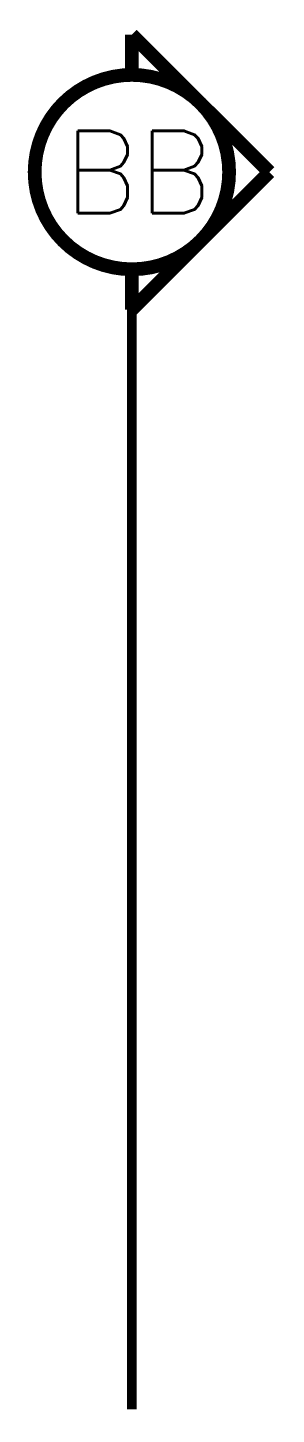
# Model space of a CAD drawing. Header units: inches. Extents: x -525059 to -412686, y 24208 to 76072.
# Drawn here: x -486403 to -485951, y 55165 to 57686 of the extents above; entities that cross this region are included whole.
import ezdxf

# ---------------------------------------------------------------- set-up
doc = ezdxf.new("R2010")
doc.units = ezdxf.units.IN
doc.header["$MEASUREMENT"] = 0
doc.linetypes.add('Tiretet', pattern=[546.805537, 264.583325, -105.833328, 70.555556, -105.833328])
doc.layers.add('00 traits de coupes', color=7, linetype='Continuous')
doc.layers.add('ArchiCAD', color=7, linetype='Continuous')
doc.styles.get("Standard").update_dxf_attribs({"font": 'txt', "bigfont": 'BIGFONT.SHX'})

# ---------------------------------------------------------------- blocks, each defined once
blk = doc.blocks.new('CUTPLANE_10', base_point=(-486213.3, 57173.3))
at = {"layer": '00 traits de coupes', "color": 7, "linetype": 'Continuous', "const_width": 25}
for points in [[(-485963.3, 57423.3), (-486213.3, 57673.3)], [(-486213.3, 57673.3), (-486213.3, 57600.1)], [(-486213.3, 57173.3), (-485963.3, 57423.3)], [(-486213.3, 57246.6), (-486213.3, 57173.3)]]:
    blk.add_lwpolyline(points, dxfattribs=at)
blk.add_lwpolyline([(-486390, 57423.3, 1), (-486036.5, 57423.3, 1)], format="xyb", close=True, dxfattribs=at)
at = {"layer": '00 traits de coupes', "color": 171, "linetype": 'Tiretet', "const_width": 17.5}
blk.add_lwpolyline([(-486213.3, 57173.3), (-486213.3, 55173.3)], dxfattribs=at)
at = {"layer": 'ArchiCAD', "color": 7, "insert": (-486337.1, 57348.4), "char_height": 150, "attachment_point": 7}
blk.add_mtext('\\A1;{\\Ftxt.shx|c0;BB}', dxfattribs=at)

msp = doc.modelspace()

# ---------------------------------------------------------------- block references
at = {"layer": '00 traits de coupes', "color": 171}
msp.add_blockref('CUTPLANE_10', (-486213.267, 57173.347), dxfattribs=at)

doc.saveas('drawing.dxf')
